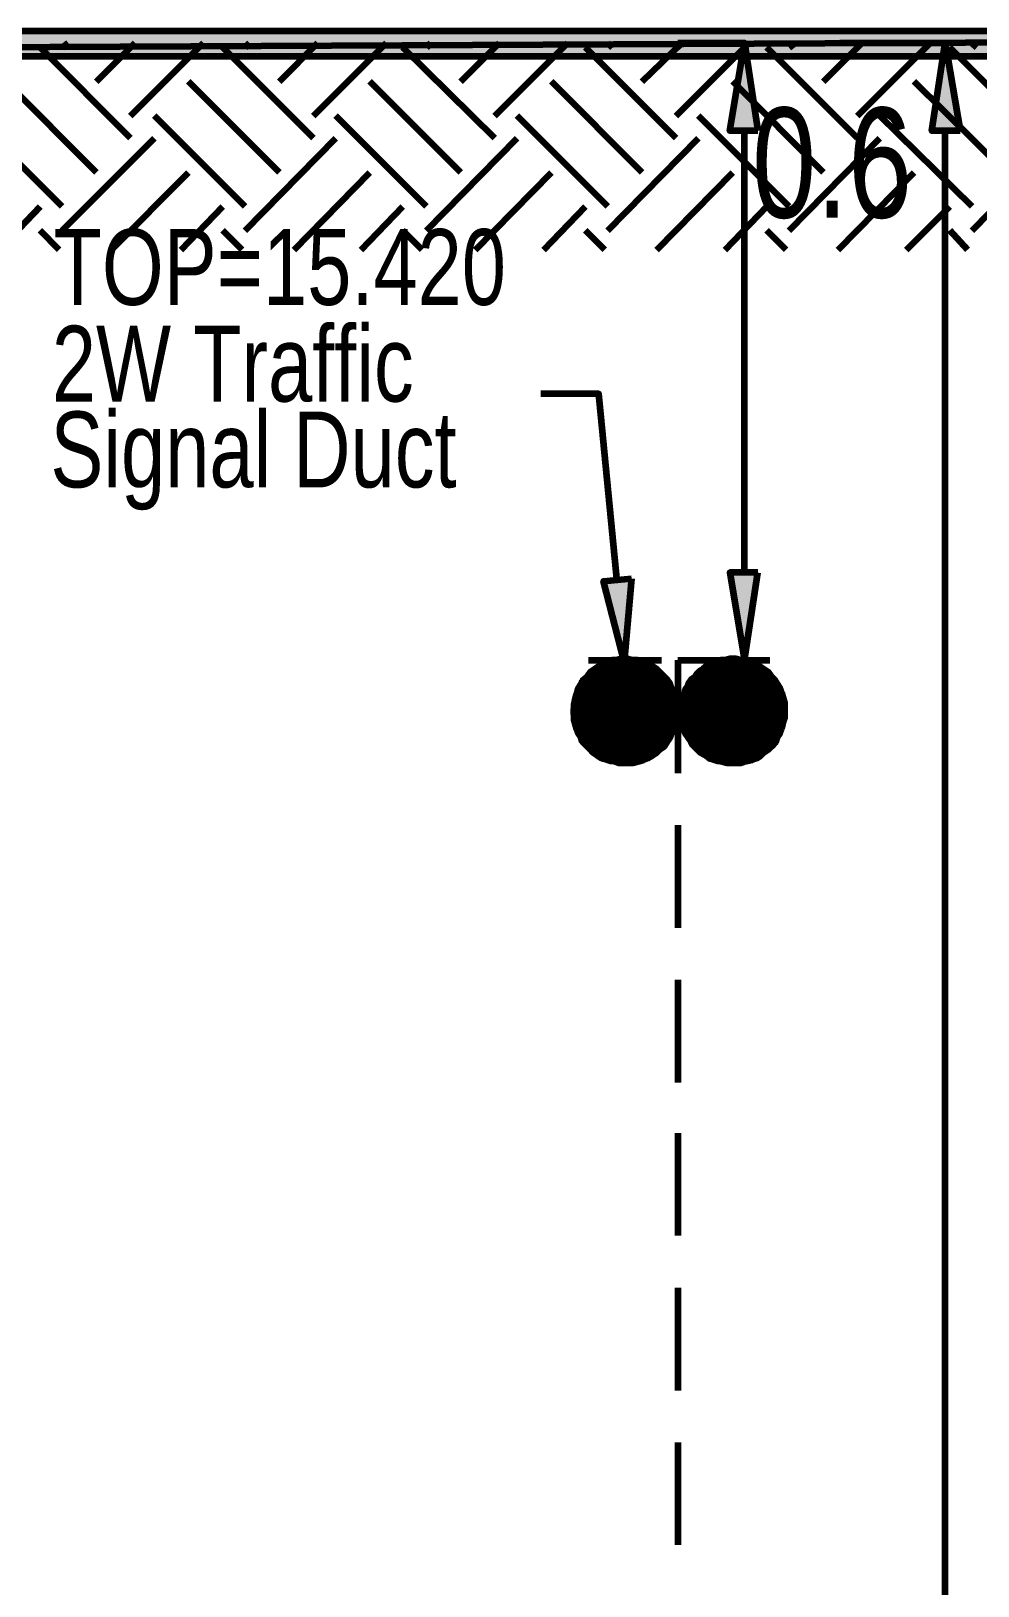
# Model space of a CAD drawing. Header units: inches. Extents: x 13 to 428, y 9 to 297.
# Drawn here: x 245.82 to 265.12, y 71.32 to 103 of the extents above; entities that cross this region are included whole.
import ezdxf

# ---------------------------------------------------------------- set-up
doc = ezdxf.new("R2010")
doc.units = ezdxf.units.IN
doc.header["$MEASUREMENT"] = 0
for name, color, linetype, lineweight in [('H', 7, 'CONTINUOUS', 100), ('P', 250, 'CONTINUOUS', 100), ('Text', 250, 'CONTINUOUS', 100)]:
    doc.layers.add(name, color=color, linetype=linetype, lineweight=lineweight)
doc.styles.get("Standard").update_dxf_attribs({"font": 'txt', "width": 0.75})

msp = doc.modelspace()

# ---------------------------------------------------------------- hatches: boundary and pattern name
at = {"layer": 'H', "linetype": 'Continuous'}
for color, points in [(5, [(204.545, 102.485), (313.697, 103), (204.545, 103), (204.545, 102.485), (313.697, 103), (313.697, 102.485)]), (0, [(260.636, 100.97), (260.061, 100.97), (260.364, 102.758)]), (0, [(264.758, 100.97), (264.182, 100.97), (264.455, 102.758)]), (0, [(260.636, 91.97), (260.061, 91.97), (260.364, 90.182)]), (0, [(258.061, 91.848), (257.909, 90.152), (257.485, 91.788)]), (0, [(257.364, 90), (258.939, 89.364), (258.909, 89.485), (257.364, 90), (258.939, 89.364), (257.273, 89.97)]), (0, [(257.455, 90.061), (258.909, 89.485), (258.879, 89.576), (257.455, 90.061), (258.909, 89.485), (257.364, 90)]), (0, [(257.515, 90.121), (258.879, 89.576), (258.818, 89.667), (257.515, 90.121), (258.879, 89.576), (257.455, 90.061)]), (0, [(257.636, 90.152), (258.818, 89.667), (258.758, 89.758), (257.636, 90.152), (258.818, 89.667), (257.515, 90.121)]), (0, [(257.727, 90.152), (258.758, 89.758), (258.697, 89.818), (257.727, 90.152), (258.758, 89.758), (257.636, 90.152)]), (0, [(257.818, 90.182), (258.697, 89.818), (258.636, 89.909), (257.818, 90.182), (258.697, 89.818), (257.727, 90.152)]), (0, [(257.909, 90.182), (258.636, 89.909), (258.545, 89.97), (257.909, 90.182), (258.636, 89.909), (257.818, 90.182)]), (0, [(258.061, 90.152), (258.545, 89.97), (258.485, 90), (258.061, 90.152), (258.545, 89.97), (257.909, 90.182)]), (0, [(258.121, 90.152), (258.485, 90), (258.364, 90.061), (258.121, 90.152), (258.485, 90), (258.061, 90.152)]), (0, [(258.303, 90.121), (258.364, 90.061), (258.121, 90.152)]), (0, [(259.545, 90), (261.121, 89.364), (261.091, 89.485), (259.545, 90), (261.121, 89.364), (259.455, 89.97)]), (0, [(259.636, 90.061), (261.091, 89.485), (261.091, 89.576), (259.636, 90.061), (261.091, 89.485), (259.545, 90)]), (0, [(259.727, 90.121), (261.091, 89.576), (261.03, 89.667), (259.727, 90.121), (261.091, 89.576), (259.636, 90.061)]), (0, [(259.848, 90.152), (261.03, 89.667), (260.97, 89.758), (259.848, 90.152), (261.03, 89.667), (259.727, 90.121)]), (0, [(259.939, 90.152), (260.97, 89.758), (260.909, 89.818), (259.939, 90.152), (260.97, 89.758), (259.848, 90.152)]), (0, [(260.03, 90.182), (260.909, 89.818), (260.848, 89.909), (260.03, 90.182), (260.909, 89.818), (259.939, 90.152)]), (0, [(260.121, 90.182), (260.848, 89.909), (260.758, 89.97), (260.121, 90.182), (260.848, 89.909), (260.03, 90.182)]), (0, [(260.242, 90.152), (260.758, 89.97), (260.697, 90), (260.242, 90.152), (260.758, 89.97), (260.121, 90.182)]), (0, [(260.333, 90.152), (260.697, 90), (260.545, 90.061), (260.333, 90.152), (260.697, 90), (260.242, 90.152)]), (0, [(260.515, 90.121), (260.545, 90.061), (260.333, 90.152)]), (0, [(257.03, 89.667), (258.939, 88.909), (258.97, 88.97), (257.03, 89.667), (258.939, 88.909), (256.97, 89.576)]), (0, [(257.061, 89.758), (258.97, 88.97), (258.97, 89.091), (257.061, 89.758), (258.97, 88.97), (257.03, 89.667)]), (0, [(257.121, 89.818), (258.97, 89.091), (258.97, 89.182), (257.121, 89.818), (258.97, 89.091), (257.061, 89.758)]), (0, [(257.212, 89.909), (258.97, 89.182), (258.939, 89.273), (257.212, 89.909), (258.97, 89.182), (257.121, 89.818)]), (0, [(257.273, 89.97), (258.939, 89.273), (258.939, 89.364), (257.273, 89.97), (258.939, 89.273), (257.212, 89.909)]), (0, [(259.212, 89.667), (261.121, 88.909), (261.152, 88.97), (259.212, 89.667), (261.121, 88.909), (259.152, 89.576)]), (0, [(259.273, 89.758), (261.152, 88.97), (261.182, 89.091), (259.273, 89.758), (261.152, 88.97), (259.212, 89.667)]), (0, [(259.333, 89.818), (261.182, 89.091), (261.182, 89.182), (259.333, 89.818), (261.182, 89.091), (259.273, 89.758)]), (0, [(259.394, 89.909), (261.182, 89.182), (261.152, 89.273), (259.394, 89.909), (261.182, 89.182), (259.333, 89.818)]), (0, [(259.455, 89.97), (261.152, 89.273), (261.121, 89.364), (259.455, 89.97), (261.152, 89.273), (259.394, 89.909)]), (0, [(256.939, 89.485), (258.879, 88.697), (258.909, 88.788), (256.939, 89.485), (258.879, 88.697), (256.909, 89.364)]), (0, [(256.909, 89.364), (258.848, 88.606), (258.879, 88.697), (256.909, 89.364), (258.848, 88.606), (256.909, 89.273)]), (0, [(256.97, 89.576), (258.909, 88.788), (258.939, 88.909), (256.97, 89.576), (258.909, 88.788), (256.939, 89.485)]), (0, [(259.152, 89.485), (261.061, 88.697), (261.091, 88.788), (259.152, 89.485), (261.061, 88.697), (259.091, 89.364)]), (0, [(259.091, 89.364), (261.03, 88.606), (261.061, 88.697), (259.091, 89.364), (261.03, 88.606), (259.091, 89.273)]), (0, [(259.152, 89.576), (261.091, 88.788), (261.121, 88.909), (259.152, 89.576), (261.091, 88.788), (259.152, 89.485)]), (0, [(256.909, 89.273), (258.758, 88.515), (258.848, 88.606), (256.909, 89.273), (258.758, 88.515), (256.879, 89.182)]), (0, [(256.879, 89.182), (258.697, 88.424), (258.758, 88.515), (256.879, 89.182), (258.697, 88.424), (256.879, 89.091)]), (0, [(256.879, 89.091), (258.636, 88.364), (258.697, 88.424), (256.879, 89.091), (258.636, 88.364), (256.909, 88.97)]), (0, [(259.091, 89.273), (260.97, 88.515), (261.03, 88.606), (259.091, 89.273), (260.97, 88.515), (259.091, 89.182)]), (0, [(259.091, 89.182), (260.909, 88.424), (260.97, 88.515), (259.091, 89.182), (260.909, 88.424), (259.091, 89.091)]), (0, [(259.091, 89.091), (260.848, 88.364), (260.909, 88.424), (259.091, 89.091), (260.848, 88.364), (259.091, 88.97)]), (0, [(256.909, 88.97), (258.576, 88.303), (258.636, 88.364), (256.909, 88.97), (258.576, 88.303), (256.909, 88.909)]), (0, [(256.909, 88.909), (258.485, 88.273), (258.576, 88.303), (256.909, 88.909), (258.485, 88.273), (256.939, 88.788)]), (0, [(256.939, 88.788), (258.394, 88.182), (258.485, 88.273), (256.939, 88.788), (258.394, 88.182), (256.97, 88.697)]), (0, [(259.091, 88.97), (260.758, 88.303), (260.848, 88.364), (259.091, 88.97), (260.758, 88.303), (259.091, 88.909)]), (0, [(259.091, 88.909), (260.667, 88.273), (260.758, 88.303), (259.091, 88.909), (260.667, 88.273), (259.121, 88.788)]), (0, [(259.121, 88.788), (260.606, 88.182), (260.667, 88.273), (259.121, 88.788), (260.606, 88.182), (259.152, 88.697)]), (0, [(256.97, 88.697), (258.303, 88.152), (258.394, 88.182), (256.97, 88.697), (258.303, 88.152), (257.03, 88.606)]), (0, [(257.03, 88.606), (258.212, 88.121), (258.303, 88.152), (257.03, 88.606), (258.212, 88.121), (257.061, 88.515)]), (0, [(257.061, 88.515), (258.121, 88.121), (258.212, 88.121), (257.061, 88.515), (258.121, 88.121), (257.121, 88.455)]), (0, [(257.121, 88.455), (258.03, 88.091), (258.121, 88.121), (257.121, 88.455), (258.03, 88.091), (257.212, 88.364)]), (0, [(259.152, 88.697), (260.485, 88.152), (260.606, 88.182), (259.152, 88.697), (260.485, 88.152), (259.212, 88.606)]), (0, [(259.212, 88.606), (260.394, 88.121), (260.485, 88.152), (259.212, 88.606), (260.394, 88.121), (259.273, 88.515)]), (0, [(259.273, 88.515), (260.303, 88.121), (260.394, 88.121), (259.273, 88.515), (260.303, 88.121), (259.303, 88.455)]), (0, [(259.303, 88.455), (260.212, 88.091), (260.303, 88.121), (259.303, 88.455), (260.212, 88.091), (259.394, 88.364)]), (0, [(257.212, 88.364), (257.909, 88.091), (258.03, 88.091), (257.212, 88.364), (257.909, 88.091), (257.273, 88.303)]), (0, [(257.273, 88.303), (257.818, 88.091), (257.909, 88.091), (257.273, 88.303), (257.818, 88.091), (257.364, 88.242)]), (0, [(257.455, 88.182), (257.697, 88.121), (257.364, 88.242), (257.455, 88.182), (257.697, 88.121), (257.636, 88.121)]), (0, [(257.364, 88.242), (257.818, 88.091), (257.697, 88.121)]), (0, [(259.394, 88.364), (260.091, 88.091), (260.212, 88.091), (259.394, 88.364), (260.091, 88.091), (259.455, 88.303)]), (0, [(259.455, 88.303), (260, 88.091), (260.091, 88.091), (259.455, 88.303), (260, 88.091), (259.576, 88.242)]), (0, [(259.636, 88.182), (259.879, 88.121), (259.576, 88.242), (259.636, 88.182), (259.879, 88.121), (259.818, 88.121)]), (0, [(259.576, 88.242), (260, 88.091), (259.879, 88.121)])]:
    msp.add_hatch(color=color, dxfattribs=at).paths.add_polyline_path(points)

# ---------------------------------------------------------------- linework, layer by layer
at = {"layer": 'P', "color": 5, "linetype": 'Continuous'}
for points in [[(204.545, 103), (204.545, 102.485), (313.697, 103), (204.545, 103)], [(204.545, 102.485), (313.697, 103), (313.697, 102.485), (204.545, 102.485)]]:
    msp.add_lwpolyline(points, dxfattribs=at)
at = {"layer": 'P', "color": 8, "linetype": 'Continuous'}
for points in [[(247.848, 100.818), (246, 102.667)], [(246.455, 102.667), (246.576, 102.758)], [(247.152, 101.97), (247.939, 102.758)], [(247.848, 101.273), (249.333, 102.758)], [(251.576, 100.818), (249.727, 102.667)], [(250.182, 102.667), (250.273, 102.758)], [(250.879, 101.97), (251.667, 102.758)], [(251.576, 101.273), (253.061, 102.758)], [(255.273, 100.818), (253.394, 102.667)], [(253.879, 102.667), (253.97, 102.758)], [(254.576, 101.97), (255.364, 102.758)], [(255.273, 101.273), (256.758, 102.758)], [(258.97, 100.818), (257.121, 102.667)], [(257.576, 102.667), (257.667, 102.758)], [(258.273, 101.97), (259.091, 102.758)], [(258.97, 101.273), (260.455, 102.758)], [(262.667, 100.818), (260.818, 102.667)], [(261.273, 102.667), (261.394, 102.758)], [(261.97, 101.97), (262.758, 102.758)], [(262.667, 101.273), (264.152, 102.758)], [(266.394, 100.818), (264.545, 102.667)], [(265, 102.667), (265.091, 102.758)], [(247.152, 100.121), (245.303, 101.97)], [(250.879, 100.121), (249.03, 101.97)], [(254.576, 100.121), (252.727, 101.97)], [(258.273, 100.121), (256.424, 101.97)], [(261.97, 100.121), (260.121, 101.97)], [(265.697, 100.121), (263.818, 101.97)], [(246.455, 99.424), (244.606, 101.273)], [(250.182, 99.424), (248.333, 101.273)], [(253.879, 99.424), (252.03, 101.273)], [(257.576, 99.424), (255.727, 101.273)], [(261.273, 99.424), (259.424, 101.273)], [(265, 99.424), (263.121, 101.273)], [(246.455, 98.939), (248.333, 100.818)], [(250.182, 98.939), (252.03, 100.818)], [(253.879, 98.939), (255.727, 100.818)], [(257.576, 98.939), (259.424, 100.818)], [(261.273, 98.939), (263.121, 100.818)], [(265, 98.939), (266.848, 100.818)], [(247.455, 98.545), (249.03, 100.121)], [(251.182, 98.545), (252.727, 100.121)], [(254.879, 98.545), (256.424, 100.121)], [(258.576, 98.545), (260.121, 100.121)], [(262.273, 98.545), (263.818, 100.121)], [(245.152, 98.545), (246, 99.424)], [(248.879, 98.545), (249.727, 99.424)], [(252.545, 98.545), (253.394, 99.424)], [(256.273, 98.545), (257.121, 99.424)], [(259.97, 98.545), (260.818, 99.424)], [(263.667, 98.545), (264.545, 99.424)], [(246.394, 98.545), (246, 98.939)], [(250.121, 98.545), (249.727, 98.939)], [(253.788, 98.545), (253.394, 98.939)], [(257.515, 98.545), (257.121, 98.939)], [(261.212, 98.545), (260.818, 98.939)], [(264.909, 98.545), (264.545, 98.939)]]:
    msp.add_lwpolyline(points, dxfattribs=at)
at = {"layer": 'P', "color": 0, "linetype": 'Continuous'}
for points in [[(259, 102.758), (260.364, 102.758)], [(260.636, 100.97), (260.061, 100.97), (260.364, 102.758), (260.636, 100.97)], [(262.303, 102.758), (264.455, 102.758)], [(264.758, 100.97), (264.182, 100.97), (264.455, 102.758), (264.758, 100.97)], [(260.364, 91.97), (260.364, 100.97)], [(264.455, 63.879), (264.455, 100.97)], [(257.758, 91.848), (257.394, 95.606), (256.212, 95.606)], [(260.636, 91.97), (260.061, 91.97), (260.364, 90.182), (260.636, 91.97)], [(258.061, 91.848), (257.909, 90.152), (257.485, 91.788), (258.061, 91.848)], [(259, 90.182), (260.364, 90.182)], [(259, 90.182), (259, 87.879)], [(259, 86.818), (259, 84.727)], [(259, 83.667), (259, 81.576)], [(259, 80.545), (259, 78.455)], [(259, 77.394), (259, 75.303)], [(259, 74.242), (259, 72.152)]]:
    msp.add_lwpolyline(points, dxfattribs=at)
at = {"layer": 'P', "color": 6, "linetype": 'Continuous'}
for points in [[(258.939, 88.788), (258.97, 88.909), (258.97, 89), (259, 89.121), (259, 89.212), (258.97, 89.303), (258.939, 89.424), (258.909, 89.515), (258.879, 89.606), (258.848, 89.697), (258.788, 89.788), (258.727, 89.848), (258.636, 89.939), (258.576, 90), (258.485, 90.061), (258.394, 90.091), (258.273, 90.152), (258.182, 90.182), (258.061, 90.182), (257.97, 90.212), (257.848, 90.212), (257.758, 90.182), (257.667, 90.182), (257.576, 90.152), (257.485, 90.091), (257.394, 90.061), (257.303, 90), (257.212, 89.939), (257.152, 89.848), (257.091, 89.788), (257.03, 89.697), (256.97, 89.606), (256.939, 89.485), (256.909, 89.394), (256.879, 89.273), (256.879, 89.182), (256.879, 89.091), (256.879, 88.97), (256.909, 88.879), (256.939, 88.788), (256.97, 88.697), (257.03, 88.606), (257.091, 88.515), (257.152, 88.424), (257.212, 88.364), (257.303, 88.303), (257.394, 88.242), (257.485, 88.182), (257.576, 88.152), (257.697, 88.121), (257.788, 88.091), (257.909, 88.091), (258, 88.091), (258.091, 88.091), (258.212, 88.121), (258.303, 88.152), (258.394, 88.182), (258.485, 88.242), (258.576, 88.303), (258.636, 88.364), (258.727, 88.424), (258.788, 88.515), (258.848, 88.606), (258.879, 88.697), (258.939, 88.788)], [(257.03, 89.667), (257.364, 90.03)], [(257.182, 90.182), (258.667, 90.182)], [(257.364, 90), (258.939, 89.364), (257.273, 89.97), (257.364, 90)], [(257.455, 90.061), (258.909, 89.485), (257.364, 90), (257.455, 90.061)], [(258.909, 89.485), (257.364, 90), (258.939, 89.364), (258.909, 89.485)], [(257.515, 90.121), (258.879, 89.576), (257.455, 90.061), (257.515, 90.121)], [(258.879, 89.576), (257.455, 90.061), (258.909, 89.485), (258.879, 89.576)], [(257.636, 90.152), (258.818, 89.667), (257.515, 90.121), (257.636, 90.152)], [(258.818, 89.667), (257.515, 90.121), (258.879, 89.576), (258.818, 89.667)], [(257.727, 90.152), (258.758, 89.758), (257.636, 90.152), (257.727, 90.152)], [(258.758, 89.758), (257.636, 90.152), (258.818, 89.667), (258.758, 89.758)], [(257.818, 90.182), (258.697, 89.818), (257.727, 90.152), (257.818, 90.182)], [(258.697, 89.818), (257.727, 90.152), (258.758, 89.758), (258.697, 89.818)], [(257.909, 90.182), (258.636, 89.909), (257.818, 90.182), (257.909, 90.182)], [(258.636, 89.909), (257.818, 90.182), (258.697, 89.818), (258.636, 89.909)], [(258.061, 90.152), (258.545, 89.97), (257.909, 90.182), (258.061, 90.152)], [(258.545, 89.97), (257.909, 90.182), (258.636, 89.909), (258.545, 89.97)], [(258.121, 90.152), (258.485, 90), (258.061, 90.152), (258.121, 90.152)], [(258.485, 90), (258.061, 90.152), (258.545, 89.97), (258.485, 90)], [(258.303, 90.121), (258.364, 90.061), (258.121, 90.152), (258.303, 90.121)], [(258.364, 90.061), (258.121, 90.152), (258.485, 90), (258.364, 90.061)], [(261.121, 88.788), (261.152, 88.909), (261.182, 89), (261.182, 89.121), (261.182, 89.212), (261.182, 89.303), (261.152, 89.424), (261.121, 89.515), (261.091, 89.606), (261.03, 89.697), (260.97, 89.788), (260.909, 89.848), (260.848, 89.939), (260.758, 90), (260.667, 90.061), (260.576, 90.091), (260.485, 90.152), (260.394, 90.182), (260.273, 90.182), (260.182, 90.212), (260.061, 90.212), (259.97, 90.182), (259.879, 90.182), (259.758, 90.152), (259.667, 90.091), (259.576, 90.061), (259.515, 90), (259.424, 89.939), (259.364, 89.848), (259.273, 89.788), (259.212, 89.697), (259.182, 89.606), (259.121, 89.485), (259.091, 89.394), (259.091, 89.273), (259.091, 89.182), (259.091, 89.091), (259.091, 88.97), (259.121, 88.879), (259.152, 88.788), (259.182, 88.697), (259.242, 88.606), (259.273, 88.515), (259.364, 88.424), (259.424, 88.364), (259.515, 88.303), (259.606, 88.242), (259.697, 88.182), (259.788, 88.152), (259.879, 88.121), (260, 88.091), (260.091, 88.091), (260.212, 88.091), (260.303, 88.091), (260.394, 88.121), (260.515, 88.152), (260.606, 88.182), (260.697, 88.242), (260.758, 88.303), (260.848, 88.364), (260.909, 88.424), (261, 88.515), (261.03, 88.606), (261.091, 88.697), (261.121, 88.788)], [(259.242, 89.667), (259.545, 90.03)], [(259.394, 90.182), (260.879, 90.182)], [(259.545, 90), (261.121, 89.364), (259.455, 89.97), (259.545, 90)], [(259.636, 90.061), (261.091, 89.485), (259.545, 90), (259.636, 90.061)], [(261.091, 89.485), (259.545, 90), (261.121, 89.364), (261.091, 89.485)], [(259.727, 90.121), (261.091, 89.576), (259.636, 90.061), (259.727, 90.121)], [(261.091, 89.576), (259.636, 90.061), (261.091, 89.485), (261.091, 89.576)], [(259.848, 90.152), (261.03, 89.667), (259.727, 90.121), (259.848, 90.152)], [(261.03, 89.667), (259.727, 90.121), (261.091, 89.576), (261.03, 89.667)], [(259.939, 90.152), (260.97, 89.758), (259.848, 90.152), (259.939, 90.152)], [(260.97, 89.758), (259.848, 90.152), (261.03, 89.667), (260.97, 89.758)], [(260.03, 90.182), (260.909, 89.818), (259.939, 90.152), (260.03, 90.182)], [(260.909, 89.818), (259.939, 90.152), (260.97, 89.758), (260.909, 89.818)], [(260.121, 90.182), (260.848, 89.909), (260.03, 90.182), (260.121, 90.182)], [(260.848, 89.909), (260.03, 90.182), (260.909, 89.818), (260.848, 89.909)], [(260.242, 90.152), (260.758, 89.97), (260.121, 90.182), (260.242, 90.152)], [(260.758, 89.97), (260.121, 90.182), (260.848, 89.909), (260.758, 89.97)], [(260.333, 90.152), (260.697, 90), (260.242, 90.152), (260.333, 90.152)], [(260.697, 90), (260.242, 90.152), (260.758, 89.97), (260.697, 90)], [(260.515, 90.121), (260.545, 90.061), (260.333, 90.152), (260.515, 90.121)], [(260.545, 90.061), (260.333, 90.152), (260.697, 90), (260.545, 90.061)], [(257.03, 89.667), (258.939, 88.909), (256.97, 89.576), (257.03, 89.667)], [(257.061, 89.758), (258.97, 88.97), (257.03, 89.667), (257.061, 89.758)], [(258.97, 88.97), (257.03, 89.667), (258.939, 88.909), (258.97, 88.97)], [(257.121, 89.818), (258.97, 89.091), (257.061, 89.758), (257.121, 89.818)], [(258.97, 89.091), (257.061, 89.758), (258.97, 88.97), (258.97, 89.091)], [(257.212, 89.909), (258.97, 89.182), (257.121, 89.818), (257.212, 89.909)], [(258.97, 89.182), (257.121, 89.818), (258.97, 89.091), (258.97, 89.182)], [(257.273, 89.97), (258.939, 89.273), (257.212, 89.909), (257.273, 89.97)], [(258.939, 89.273), (257.212, 89.909), (258.97, 89.182), (258.939, 89.273)], [(258.939, 89.364), (257.273, 89.97), (258.939, 89.273), (258.939, 89.364)], [(259.212, 89.667), (261.121, 88.909), (259.152, 89.576), (259.212, 89.667)], [(259.273, 89.758), (261.152, 88.97), (259.212, 89.667), (259.273, 89.758)], [(261.152, 88.97), (259.212, 89.667), (261.121, 88.909), (261.152, 88.97)], [(259.333, 89.818), (261.182, 89.091), (259.273, 89.758), (259.333, 89.818)], [(261.182, 89.091), (259.273, 89.758), (261.152, 88.97), (261.182, 89.091)], [(259.394, 89.909), (261.182, 89.182), (259.333, 89.818), (259.394, 89.909)], [(261.182, 89.182), (259.333, 89.818), (261.182, 89.091), (261.182, 89.182)], [(259.455, 89.97), (261.152, 89.273), (259.394, 89.909), (259.455, 89.97)], [(261.152, 89.273), (259.394, 89.909), (261.182, 89.182), (261.152, 89.273)], [(261.121, 89.364), (259.455, 89.97), (261.152, 89.273), (261.121, 89.364)], [(256.939, 89.485), (258.879, 88.697), (256.909, 89.364), (256.939, 89.485)], [(258.879, 88.697), (256.909, 89.364), (258.848, 88.606), (258.879, 88.697)], [(256.909, 89.364), (258.848, 88.606), (256.909, 89.273), (256.909, 89.364)], [(256.97, 89.576), (258.909, 88.788), (256.939, 89.485), (256.97, 89.576)], [(258.909, 88.788), (256.939, 89.485), (258.879, 88.697), (258.909, 88.788)], [(258.939, 88.909), (256.97, 89.576), (258.909, 88.788), (258.939, 88.909)], [(259.152, 89.485), (261.061, 88.697), (259.091, 89.364), (259.152, 89.485)], [(261.061, 88.697), (259.091, 89.364), (261.03, 88.606), (261.061, 88.697)], [(259.091, 89.364), (261.03, 88.606), (259.091, 89.273), (259.091, 89.364)], [(261.121, 88.909), (259.152, 89.576), (261.091, 88.788), (261.121, 88.909)], [(259.152, 89.576), (261.091, 88.788), (259.152, 89.485), (259.152, 89.576)], [(261.091, 88.788), (259.152, 89.485), (261.061, 88.697), (261.091, 88.788)], [(256.909, 89.273), (258.758, 88.515), (256.879, 89.182), (256.909, 89.273)], [(258.758, 88.515), (256.879, 89.182), (258.697, 88.424), (258.758, 88.515)], [(256.879, 89.182), (258.697, 88.424), (256.879, 89.091), (256.879, 89.182)], [(258.697, 88.424), (256.879, 89.091), (258.636, 88.364), (258.697, 88.424)], [(256.879, 89.091), (258.636, 88.364), (256.909, 88.97), (256.879, 89.091)], [(258.848, 88.606), (256.909, 89.273), (258.758, 88.515), (258.848, 88.606)], [(261.03, 88.606), (259.091, 89.273), (260.97, 88.515), (261.03, 88.606)], [(259.091, 89.273), (260.97, 88.515), (259.091, 89.182), (259.091, 89.273)], [(260.97, 88.515), (259.091, 89.182), (260.909, 88.424), (260.97, 88.515)], [(259.091, 89.182), (260.909, 88.424), (259.091, 89.091), (259.091, 89.182)], [(260.909, 88.424), (259.091, 89.091), (260.848, 88.364), (260.909, 88.424)], [(259.091, 89.091), (260.848, 88.364), (259.091, 88.97), (259.091, 89.091)], [(258.636, 88.364), (256.909, 88.97), (258.576, 88.303), (258.636, 88.364)], [(256.909, 88.97), (258.576, 88.303), (256.909, 88.909), (256.909, 88.97)], [(258.576, 88.303), (256.909, 88.909), (258.485, 88.273), (258.576, 88.303)], [(256.909, 88.909), (258.485, 88.273), (256.939, 88.788), (256.909, 88.909)], [(258.485, 88.273), (256.939, 88.788), (258.394, 88.182), (258.485, 88.273)], [(256.939, 88.788), (258.394, 88.182), (256.97, 88.697), (256.939, 88.788)], [(260.848, 88.364), (259.091, 88.97), (260.758, 88.303), (260.848, 88.364)], [(259.091, 88.97), (260.758, 88.303), (259.091, 88.909), (259.091, 88.97)], [(260.758, 88.303), (259.091, 88.909), (260.667, 88.273), (260.758, 88.303)], [(259.091, 88.909), (260.667, 88.273), (259.121, 88.788), (259.091, 88.909)], [(260.667, 88.273), (259.121, 88.788), (260.606, 88.182), (260.667, 88.273)], [(259.121, 88.788), (260.606, 88.182), (259.152, 88.697), (259.121, 88.788)], [(258.394, 88.182), (256.97, 88.697), (258.303, 88.152), (258.394, 88.182)], [(256.97, 88.697), (258.303, 88.152), (257.03, 88.606), (256.97, 88.697)], [(258.303, 88.152), (257.03, 88.606), (258.212, 88.121), (258.303, 88.152)], [(257.03, 88.606), (258.212, 88.121), (257.061, 88.515), (257.03, 88.606)], [(258.212, 88.121), (257.061, 88.515), (258.121, 88.121), (258.212, 88.121)], [(257.061, 88.515), (258.121, 88.121), (257.121, 88.455), (257.061, 88.515)], [(258.121, 88.121), (257.121, 88.455), (258.03, 88.091), (258.121, 88.121)], [(257.121, 88.455), (258.03, 88.091), (257.212, 88.364), (257.121, 88.455)], [(260.606, 88.182), (259.152, 88.697), (260.485, 88.152), (260.606, 88.182)], [(259.152, 88.697), (260.485, 88.152), (259.212, 88.606), (259.152, 88.697)], [(260.485, 88.152), (259.212, 88.606), (260.394, 88.121), (260.485, 88.152)], [(259.212, 88.606), (260.394, 88.121), (259.273, 88.515), (259.212, 88.606)], [(260.394, 88.121), (259.273, 88.515), (260.303, 88.121), (260.394, 88.121)], [(259.273, 88.515), (260.303, 88.121), (259.303, 88.455), (259.273, 88.515)], [(260.303, 88.121), (259.303, 88.455), (260.212, 88.091), (260.303, 88.121)], [(259.303, 88.455), (260.212, 88.091), (259.394, 88.364), (259.303, 88.455)], [(258.03, 88.091), (257.212, 88.364), (257.909, 88.091), (258.03, 88.091)], [(257.212, 88.364), (257.909, 88.091), (257.273, 88.303), (257.212, 88.364)], [(257.909, 88.091), (257.273, 88.303), (257.818, 88.091), (257.909, 88.091)], [(257.273, 88.303), (257.818, 88.091), (257.364, 88.242), (257.273, 88.303)], [(257.364, 88.242), (257.455, 88.182), (257.697, 88.121), (257.364, 88.242)], [(257.364, 88.242), (257.818, 88.091), (257.697, 88.121), (257.364, 88.242)], [(257.455, 88.182), (257.697, 88.121), (257.636, 88.121), (257.455, 88.182)], [(260.212, 88.091), (259.394, 88.364), (260.091, 88.091), (260.212, 88.091)], [(259.394, 88.364), (260.091, 88.091), (259.455, 88.303), (259.394, 88.364)], [(260.091, 88.091), (259.455, 88.303), (260, 88.091), (260.091, 88.091)], [(259.455, 88.303), (260, 88.091), (259.576, 88.242), (259.455, 88.303)], [(259.576, 88.242), (259.636, 88.182), (259.879, 88.121), (259.576, 88.242)], [(259.576, 88.242), (260, 88.091), (259.879, 88.121), (259.576, 88.242)], [(259.636, 88.182), (259.879, 88.121), (259.818, 88.121), (259.636, 88.182)]]:
    msp.add_lwpolyline(points, dxfattribs=at)

# ---------------------------------------------------------------- texts
at = {"layer": 'Text', "color": 0, "linetype": 'Continuous', "insert": (260.515, 100.303), "char_height": 2.24242, "width": 7.0303, "attachment_point": 4}
msp.add_mtext('{\\fHelvetica|b0|i0|c1|p15;0.6}', dxfattribs=at)
at = {"layer": 'Text', "color": 6, "linetype": 'Continuous', "char_height": 1.54545, "attachment_point": 4}
for s, insert, width in [('{\\fHelvetica|b0|i0|c1|p15;TOP=15.420}', (246.273, 98.182), 16.39394), ('{\\fHelvetica|b0|i0|c1|p15;2W Traffic}', (246.242, 96.212), 16.39394), ('{\\fHelvetica|b0|i0|c1|p15;Signal Duct}', (246.212, 94.242), 18.0303)]:
    msp.add_mtext(s, dxfattribs=dict(at, insert=insert, width=width))

doc.saveas('drawing.dxf')
